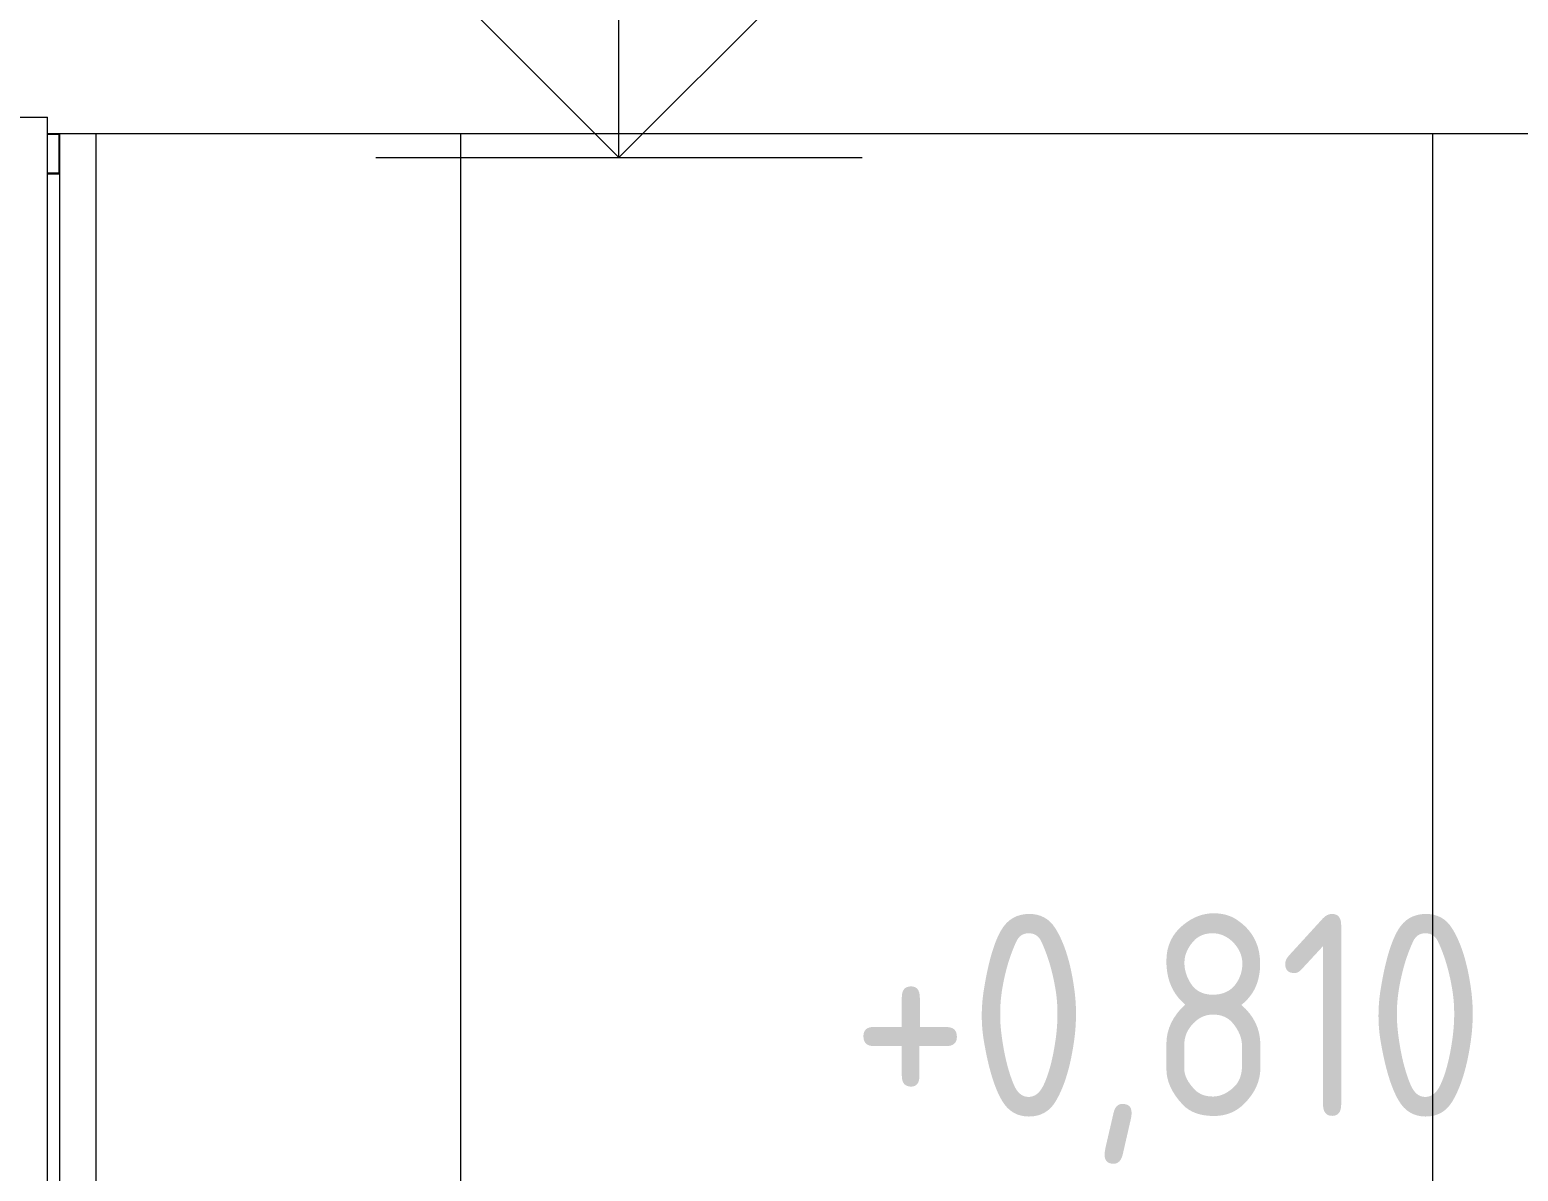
# Model space of a CAD drawing. Header units: millimetres. Extents: x -515342 to 330399, y -224905 to 507333.
# Drawn here: x 325446 to 327284, y 3387 to 4796 of the extents above; entities that cross this region are included whole.
import ezdxf

# ---------------------------------------------------------------- set-up
doc = ezdxf.new("R2010")
doc.units = ezdxf.units.MM
doc.layers.get('0').update_dxf_attribs({"lineweight": 0})
for name, color, linetype, lineweight in [('Аннотация', 7, 'Continuous', 0), ('Витраж', 7, 'Continuous', 0), ('Линии', 7, 'Continuous', 0), ('Отметки', 7, 'Continuous', 0), ('Стены внутренние', 7, 'Continuous', 0)]:
    doc.layers.add(name, color=color, linetype=linetype, lineweight=lineweight)
doc.styles.add('GOST Common_1', font='', dxfattribs={"width": 0.9, "height": 250})
doc.styles.get('GOST Common_1').set_extended_font_data('GOST Common')

# ---------------------------------------------------------------- blocks, each defined once
blk = doc.blocks.new('Прямоугольный импост - АР_Откос_Металлический_50х330 Белый Левый-9898760-О_АР_Эскиз_Фасад 1-12 копия 1')
at = {"layer": 'Витраж'}
for p, q in [((102105, 2620), (102145, 2620)), ((102145, 760), (102145, 2620)), ((102145, 760), (102105, 760))]:
    blk.add_line(p, q, dxfattribs=at)
blk = doc.blocks.new('Прямоугольный импост - АР_Откос_Металлический_50х330 Серый Правый_Двери-10031238-О_АР_Эскиз_Фасад 1-12 копия 1')
at = {"layer": 'Витраж'}
for p, q in [((102145, 2599), (102159, 2599)), ((102159, 2599), (102159, 2551)), ((102160, 2550), (102160, 2600)), ((102159, 2551), (102145, 2551)), ((102145, 2550), (102160, 2550))]:
    blk.add_line(p, q, dxfattribs=at)
blk = doc.blocks.new('Прямоугольный импост - АР_Откос_Металлический_50х330 Серый Левый_Двери-10217750-О_АР_Эскиз_Фасад 1-12 копия 1')
at = {"layer": 'Витраж'}
for p, q in [((102145, 2550), (102160, 2550)), ((102160, 1150), (102160, 2550)), ((102155, 0), (102141, 0))]:
    blk.add_line(p, q, dxfattribs=at)
blk = doc.blocks.new('СД_Люблино_Фасады_rvt-1-О_АР_Эскиз_Фасад 1-12 копия 1')
at = {"layer": 'Стены внутренние'}
for p, q in [((102145, 2600), (104192.5, 2600)), ((102205, 1150), (102205, 2600)), ((102655, 1150), (102655, 2600)), ((103855, 369.8), (103855, 2600))]:
    blk.add_line(p, q, dxfattribs=at)
at = {"layer": 'Витраж', "lineweight": 9}
for name in ['Прямоугольный импост - АР_Откос_Металлический_50х330 Белый Левый-9898760-О_АР_Эскиз_Фасад 1-12 копия 1', 'Прямоугольный импост - АР_Откос_Металлический_50х330 Серый Правый_Двери-10031238-О_АР_Эскиз_Фасад 1-12 копия 1', 'Прямоугольный импост - АР_Откос_Металлический_50х330 Серый Левый_Двери-10217750-О_АР_Эскиз_Фасад 1-12 копия 1']:
    blk.add_blockref(name, (0, 0), dxfattribs=at)
blk = doc.blocks.new('Высотные отметки - Стрелка вверх-5091-О_АР_Эскиз_Фасад 1-12 копия 1')
at = {"layer": 'Аннотация'}
for p, q in [((-3130.3, 3900), (-4430.3, 3900)), ((-3130.3, 3400), (-3130.3, 3900)), ((-3130.3, 3400), (-3342.4, 3612.1)), ((-3130.3, 3400), (-2918.2, 3612.1)), ((-2830.3, 3400), (-3430.3, 3400))]:
    blk.add_line(p, q, dxfattribs=at)

msp = doc.modelspace()

# ---------------------------------------------------------------- linework, layer by layer
at = {"layer": 'Линии'}
msp.add_line((325873.6207, 4637.7355), (326373.6207, 4637.7355), dxfattribs=at)
at = {"layer": 'Отметки'}
msp.add_line((325873.6207, 4637.7355), (326173.7852, 4637.7355), dxfattribs=at)

# ---------------------------------------------------------------- block references
msp.add_blockref('СД_Люблино_Фасады_rvt-1-О_АР_Эскиз_Фасад 1-12 копия 1', (223323.3997, 2067.7355))
at = {"layer": 'Отметки', "extrusion": (0, 0, -1)}
msp.add_blockref('Высотные отметки - Стрелка вверх-5091-О_АР_Эскиз_Фасад 1-12 копия 1', (-323043.477, 1237.7355), dxfattribs=at)

# ---------------------------------------------------------------- texts
at = {"layer": 'Отметки', "insert": (326460.1605, 3704.4426), "char_height": 250, "width": 977.532294, "attachment_point": 1, "line_spacing_factor": 1.022761, "style": 'GOST Common_1'}
msp.add_mtext('+0,810', dxfattribs=at)

doc.saveas('drawing.dxf')
